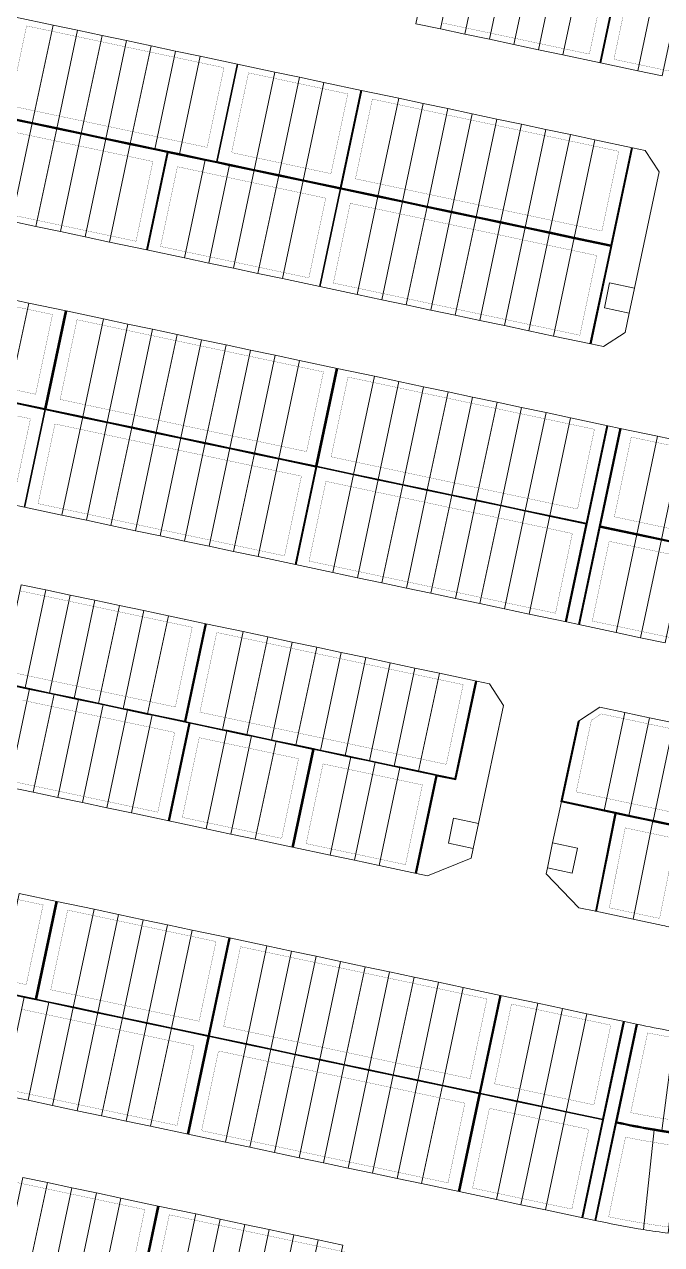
# Model space of a CAD drawing. Header units: centimetres. Extents: x -6122352 to 7132207, y -1694241 to 1947892.
# Drawn here: x 1697102 to 1849635, y -616863 to -324830 of the extents above; entities that cross this region are included whole.
import ezdxf

# ---------------------------------------------------------------- set-up
doc = ezdxf.new("R2010")
doc.units = ezdxf.units.CM
doc.header["$MEASUREMENT"] = 0
doc.linetypes.add('XR-AR-END-SETTING OUT PLAN$0$23261-XR-AR-SI-GF$0$HIDDEN', pattern=[0.375, 0.25, -0.125])
for name, color, linetype, lineweight, true_color in [('08-Compound Wall-2', 6, 'Continuous', 25, 0xff00ff), ('23585-XR-AR-DAMAC PLOT LIMITS$0$1-End units', 7, 'Continuous', 5, 0xf8991e), ('23585-XR-AR-DAMAC PLOT LIMITS$0$1-Open Space', 7, 'Continuous', 5, 0x90cf5a), ('23585-XR-AR-DAMAC PLOT LIMITS$0$1-Utility', 7, 'Continuous', 5, 0x8db1ff)]:
    doc.layers.add(name, color=color, linetype=linetype, lineweight=lineweight, true_color=true_color)
doc.layers.add('23585-XR-AR-BOUNDARY WALLS AND SETBACKS$0$setback', color=7, linetype='XR-AR-END-SETTING OUT PLAN$0$23261-XR-AR-SI-GF$0$HIDDEN')
doc.layers.add('@MI-REF LAYER', color=7, linetype='Continuous')
doc.layers.add('23585-XR-AR-DAMAC PLOT LIMITS$0$1-Mid units', color=41, linetype='Continuous', lineweight=5)
doc.layers.add('A-ANNO-TEXT', color=3, linetype='Continuous', lineweight=25)

# ---------------------------------------------------------------- blocks, each defined once
blk = doc.blocks.new('23585-XR-AR-BOUNDARY WALLS AND SETBACKS')
at = {"layer": '08-Compound Wall-2'}
for points in [[(497877.51, 2770024.43), (497863.61, 2770043.88)], [(497823.57, 2769985.88), (497809.67, 2770005.32), (497809.79, 2770005.4), (497814.67, 2770008.89), (497817.04, 2770010.58), (497821.92, 2770014.07), (497822.12, 2770014.22), (497826.8, 2770017.56), (497829.56, 2770019.54), (497831.68, 2770021.05), (497834.44, 2770023.03), (497836.56, 2770024.54), (497839.32, 2770026.52), (497841.44, 2770028.03), (497844.2, 2770030), (497846.32, 2770031.52), (497849.09, 2770033.49), (497851.2, 2770035.01), (497853.97, 2770036.98), (497856.08, 2770038.5), (497858.85, 2770040.47), (497863.45, 2770043.76), (497877.35, 2770024.32)], [(497897.42, 2770016.17), (497911.32, 2769996.73), (497904.04, 2769991.52), (497899.16, 2769988.04), (497894.28, 2769984.55), (497889.4, 2769981.06), (497884.51, 2769977.57), (497879.63, 2769974.08), (497874.75, 2769970.59), (497869.87, 2769967.1), (497864.99, 2769963.61), (497857.63, 2769958.35), (497843.73, 2769977.79)], [(497897.58, 2770016.29), (497911.54, 2769996.76)], [(497911.54, 2769996.76), (497925.5, 2769977.24)], [(497871.64, 2769938.74), (497857.74, 2769958.19), (497865.11, 2769963.45), (497869.99, 2769966.94), (497874.87, 2769970.43), (497879.75, 2769973.92), (497884.63, 2769977.41), (497889.51, 2769980.89), (497894.39, 2769984.38), (497899.27, 2769987.87), (497904.16, 2769991.36), (497911.44, 2769996.57), (497925.34, 2769977.12)], [(497969.3, 2769986.96), (497983.62, 2769966.92), (497976.26, 2769961.65), (497971.38, 2769958.16), (497966.5, 2769954.67), (497959.22, 2769949.47), (497945.32, 2769968.91)], [(497843.57, 2769977.68), (497857.46, 2769958.23), (497850.1, 2769952.97), (497845.22, 2769949.48), (497840.34, 2769945.99), (497835.46, 2769942.5), (497832.98, 2769940.73), (497819.08, 2769960.17)], [(497959.11, 2769949.27), (497945.15, 2769968.8)], [(497888.86, 2769928.56), (497902.76, 2769909.11), (497910.12, 2769914.37), (497915, 2769917.86), (497919.88, 2769921.35), (497924.76, 2769924.84), (497929.64, 2769928.33), (497934.52, 2769931.82), (497939.41, 2769935.31), (497944.29, 2769938.8), (497949.17, 2769942.29), (497956.45, 2769947.49), (497942.55, 2769966.94)], [(497970.63, 2769928), (497956.67, 2769947.53), (497942.71, 2769967.05)], [(497973.23, 2769929.86), (497959.33, 2769949.31), (497966.61, 2769954.51), (497971.5, 2769958), (497976.38, 2769961.49), (497983.74, 2769966.75), (497997.64, 2769947.31)], [(497818.92, 2769960.06), (497832.81, 2769940.61), (497830.58, 2769939.01), (497825.45, 2769935.35), (497823.13, 2769933.69), (497820.57, 2769931.86), (497815.69, 2769928.37), (497810.81, 2769924.88), (497805.93, 2769921.39), (497801.05, 2769917.9), (497796.17, 2769914.42), (497791.28, 2769910.93), (497788.88, 2769909.21), (497774.98, 2769928.65)], [(497837.23, 2769914.15), (497823.33, 2769933.59), (497825.57, 2769935.19), (497830.69, 2769938.85), (497833.01, 2769940.51), (497835.58, 2769942.34), (497840.46, 2769945.83), (497845.34, 2769949.32), (497850.22, 2769952.81), (497857.58, 2769958.07), (497871.48, 2769938.63)], [(497970.46, 2769927.89), (497956.57, 2769947.33), (497949.28, 2769942.12), (497944.4, 2769938.64), (497939.52, 2769935.15), (497934.64, 2769931.66), (497929.76, 2769928.17), (497924.88, 2769924.68), (497920, 2769921.19), (497915.12, 2769917.7), (497910.24, 2769914.21), (497902.87, 2769908.95), (497916.77, 2769889.5)], [(497973.07, 2769929.75), (497959.11, 2769949.27)], [(497793.14, 2769882.63), (497779.24, 2769902.07), (497786.52, 2769907.27), (497788.84, 2769908.93), (497791.4, 2769910.76), (497796.28, 2769914.25), (497801.16, 2769917.74), (497806.04, 2769921.23), (497810.93, 2769924.72), (497815.81, 2769928.21), (497820.69, 2769931.7), (497823.17, 2769933.47), (497837.07, 2769914.03)], [(497834.92, 2769890), (497848.82, 2769870.56), (497856.18, 2769875.82), (497861.06, 2769879.31), (497865.94, 2769882.8), (497870.83, 2769886.29), (497875.71, 2769889.78), (497880.59, 2769893.26), (497885.47, 2769896.75), (497890.35, 2769900.24), (497895.23, 2769903.73), (497902.59, 2769908.99), (497888.7, 2769928.44)], [(498026.45, 2769886.41), (498012.31, 2769905.68), (498010.08, 2769904.09), (498001.56, 2769897.99), (497990.07, 2769914.06)], [(497862.83, 2769850.95), (497848.94, 2769870.39), (497856.3, 2769875.66), (497861.18, 2769879.15), (497866.06, 2769882.63), (497870.94, 2769886.12), (497875.82, 2769889.61), (497880.7, 2769893.1), (497885.59, 2769896.59), (497890.47, 2769900.08), (497895.35, 2769903.57), (497902.71, 2769908.83), (497916.61, 2769889.39)], [(497912.71, 2769864.11), (497926.61, 2769844.66), (497927.43, 2769845.25), (497933.97, 2769849.93), (497934.87, 2769850.57), (497938.85, 2769853.41), (497939.75, 2769854.06), (497943.73, 2769856.9), (497944.64, 2769857.55), (497948.61, 2769860.39), (497952.08, 2769862.87), (497953.49, 2769863.88), (497958.37, 2769867.37), (497959.52, 2769868.19), (497963.26, 2769870.86), (497964.4, 2769871.68), (497968.14, 2769874.35), (497969.29, 2769875.17), (497973.02, 2769877.84), (497976.73, 2769880.49), (497980.3, 2769883.04), (497966.4, 2769902.49)], [(497990.75, 2769860.89), (497976.85, 2769880.33), (497980.58, 2769883), (497966.56, 2769902.6)], [(497800.59, 2769865.46), (497814.49, 2769846.02), (497816.89, 2769847.73), (497821.77, 2769851.22), (497826.65, 2769854.71), (497831.53, 2769858.2), (497836.41, 2769861.69), (497841.29, 2769865.18), (497848.66, 2769870.44), (497834.76, 2769889.88)], [(497990.58, 2769860.77), (497976.68, 2769880.21), (497973.13, 2769877.68), (497969.4, 2769875.01), (497968.25, 2769874.19), (497964.52, 2769871.52), (497963.37, 2769870.7), (497959.64, 2769868.03), (497958.49, 2769867.21), (497953.61, 2769863.72), (497952.28, 2769862.77), (497966.18, 2769843.32)], [(498066.92, 2769855.84), (498052.96, 2769875.37)], [(498025.95, 2769856.06), (498039.85, 2769836.62), (498047.21, 2769841.88), (498052.09, 2769845.37), (498056.97, 2769848.86), (498064.26, 2769854.06), (498050.36, 2769873.51)], [(498064.48, 2769854.1), (498050.52, 2769873.62)], [(497808.97, 2769812.45), (497795.07, 2769831.89), (497802.36, 2769837.1), (497807.24, 2769840.59), (497812.12, 2769844.08), (497814.44, 2769845.74), (497817, 2769847.57), (497821.89, 2769851.06), (497826.77, 2769854.55), (497831.65, 2769858.04), (497836.53, 2769861.53), (497841.41, 2769865.01), (497848.77, 2769870.28), (497862.67, 2769850.83)], [(497858.77, 2769825.55), (497872.67, 2769806.11), (497873.49, 2769806.7), (497880.03, 2769811.37), (497880.94, 2769812.02), (497884.91, 2769814.86), (497885.82, 2769815.51), (497889.79, 2769818.35), (497890.7, 2769819), (497894.67, 2769821.84), (497895.58, 2769822.49), (497899.56, 2769825.33), (497900.46, 2769825.97), (497904.44, 2769828.82), (497905.34, 2769829.46), (497909.32, 2769832.31), (497910.22, 2769832.95), (497914.2, 2769835.79), (497915.1, 2769836.44), (497919.08, 2769839.28), (497919.99, 2769839.93), (497926.44, 2769844.55), (497912.54, 2769863.99)], [(497966.01, 2769843.21), (497952.11, 2769862.65), (497948.73, 2769860.23), (497944.75, 2769857.39), (497943.85, 2769856.74), (497939.87, 2769853.9), (497938.97, 2769853.25), (497934.99, 2769850.41), (497934.08, 2769849.76), (497927.63, 2769845.15), (497941.53, 2769825.7)], [(497972.01, 2769817.51), (497985.91, 2769798.06), (497993.28, 2769803.32), (497998.16, 2769806.81), (498003.04, 2769810.3), (498007.92, 2769813.79), (498012.8, 2769817.28), (498017.68, 2769820.77), (498022.56, 2769824.26), (498027.44, 2769827.75), (498032.32, 2769831.24), (498039.69, 2769836.5), (498025.79, 2769855.94)], [(498078.27, 2769834.46), (498064.37, 2769853.9), (498057.09, 2769848.69), (498052.21, 2769845.21), (498047.33, 2769841.72), (498039.97, 2769836.45), (498053.86, 2769817.01)], [(498078.43, 2769834.57), (498064.48, 2769854.1)], [(498080.87, 2769836.32), (498066.92, 2769855.84)], [(497941.36, 2769825.59), (497927.46, 2769845.03), (497926.64, 2769844.44), (497920.1, 2769839.77), (497919.2, 2769839.12), (497915.22, 2769836.28), (497914.32, 2769835.63), (497910.34, 2769832.79), (497909.43, 2769832.14), (497905.46, 2769829.3), (497904.55, 2769828.65), (497900.58, 2769825.81), (497899.67, 2769825.16), (497895.7, 2769822.32), (497894.79, 2769821.68), (497890.82, 2769818.83), (497889.91, 2769818.19), (497885.93, 2769815.34), (497885.03, 2769814.7), (497881.05, 2769811.85), (497880.15, 2769811.21), (497873.69, 2769806.59), (497887.59, 2769787.15)], [(498053.7, 2769816.89), (498039.8, 2769836.34), (498032.44, 2769831.07), (498027.56, 2769827.59), (498022.68, 2769824.1), (498017.8, 2769820.61), (498012.92, 2769817.12), (498008.04, 2769813.63), (498003.15, 2769810.14), (497998.27, 2769806.65), (497993.39, 2769803.16), (497986.03, 2769797.9), (497999.93, 2769778.46)], [(497937.6, 2769792.91), (497951.5, 2769773.46), (497953.98, 2769775.24), (497958.86, 2769778.73), (497963.74, 2769782.22), (497968.63, 2769785.7), (497973.51, 2769789.19), (497978.39, 2769792.68), (497985.75, 2769797.95), (497971.85, 2769817.39)], [(497999.76, 2769778.34), (497985.87, 2769797.78), (497978.5, 2769792.52), (497973.62, 2769789.03), (497968.74, 2769785.54), (497963.86, 2769782.05), (497958.98, 2769778.56), (497954.1, 2769775.07), (497951.54, 2769773.24), (497949.22, 2769771.59), (497944.34, 2769768.1), (497944.09, 2769767.92), (497939.45, 2769764.61), (497936.65, 2769762.6), (497932.17, 2769759.4), (497946.07, 2769739.96)], [(497922.8, 2769782.32), (497936.69, 2769762.88), (497939.34, 2769764.77), (497943.98, 2769768.08), (497944.22, 2769768.26), (497949.1, 2769771.75), (497951.34, 2769773.35), (497937.44, 2769792.79)], [(498007.81, 2769761.59), (498021.66, 2769742.24), (498029, 2769747.49), (498033.88, 2769750.98), (498038.76, 2769754.47), (498043.64, 2769757.95), (498048.52, 2769761.44), (498053.4, 2769764.93), (498058.29, 2769768.42), (498058.3, 2769768.43), (498065.67, 2769773.7), (498051.82, 2769793.05)], [(497963.63, 2769730.02), (497977.48, 2769710.66), (497984.82, 2769715.91), (497989.71, 2769719.4), (497989.72, 2769719.41), (497994.59, 2769722.89), (497994.61, 2769722.9), (497999.47, 2769726.38), (498004.35, 2769729.87), (498004.37, 2769729.88), (498009.23, 2769733.36), (498009.25, 2769733.37), (498014.11, 2769736.84), (498021.49, 2769742.12), (498007.64, 2769761.48)]]:
    blk.add_lwpolyline(points, dxfattribs=at)
for points in [[(498022.68, 2769943.88), (498039.1, 2769926.51), (498038.92, 2769926.35, -0.01182), (498034.46, 2769922.34, -0.012747), (498029.44, 2769918.27, -0.005821), (498027.08, 2769916.49, -0.003128), (498025.79, 2769915.56), (498024.61, 2769914.72), (498019.73, 2769911.23), (498019.64, 2769911.16), (498014.84, 2769907.74), (498012.19, 2769905.84), (498009.96, 2769904.25), (498001.6, 2769898.27), (497990.12, 2769914.34)], [(498026.61, 2769886.53), (498012.47, 2769905.8), (498014.96, 2769907.57), (498019.76, 2769911), (498019.84, 2769911.06), (498024.72, 2769914.55), (498025.91, 2769915.4, 0.002931), (498027.12, 2769916.27), (498041.25, 2769897)], [(498076.27, 2769895.02), (498093.21, 2769878.16, -0.001441), (498092.4, 2769877.35, -0.007533), (498088.08, 2769873.19, -0.005252), (498084.99, 2769870.36, -0.002273), (498083.63, 2769869.16, -0.005253), (498080.46, 2769866.43, -0.002273), (498079.07, 2769865.26, -0.005253), (498075.82, 2769862.63, -0.00228), (498074.39, 2769861.51, -0.010166), (498067.89, 2769856.66), (498067.02, 2769856.04), (498053.12, 2769875.48)], [(498081.03, 2769836.43), (498067.14, 2769855.88), (498068.01, 2769856.5, 0.010166), (498074.51, 2769861.35, 0.00228), (498075.94, 2769862.47, 0.005252), (498079.2, 2769865.11, 0.002273), (498080.59, 2769866.27, 0.005253), (498083.76, 2769869.01, 0.002273), (498085.12, 2769870.21, 0.005252), (498088.21, 2769873.04, 0.007533), (498092.54, 2769877.21, 0.001566), (498093.42, 2769878.09, 0.010095), (498098.99, 2769883.92), (498116.6, 2769867.76)]]:
    blk.add_lwpolyline(points, format="xyb", dxfattribs=at)
at = {"layer": '23585-XR-AR-BOUNDARY WALLS AND SETBACKS$0$setback', "ltscale": 40, "const_width": 0.05}
for points in [[(497914.31, 2770078.51, 0.001937), (497915.66, 2770079.74), (497928.05, 2770062.41), (497923.05, 2770058.83), (497918.17, 2770055.34), (497913.29, 2770051.85), (497908.4, 2770048.36), (497903.52, 2770044.87), (497898.64, 2770041.38), (497893.76, 2770037.89), (497888.88, 2770034.4), (497884, 2770030.92), (497879, 2770027.34), (497867.66, 2770043.2)], [(497889.01, 2769821.36), (497892.99, 2769824.2), (497893.89, 2769824.84), (497897.87, 2769827.69, -0.000006), (497897.87, 2769827.69), (497898.77, 2769828.33), (497902.75, 2769831.18), (497903.66, 2769831.82), (497907.63, 2769834.66), (497908.54, 2769835.31), (497912.51, 2769838.15), (497913.42, 2769838.8), (497917.39, 2769841.64), (497918.3, 2769842.29), (497922.4, 2769845.22), (497911.06, 2769861.08), (497906.05, 2769857.51), (497901.17, 2769854.02), (497896.29, 2769850.53), (497891.41, 2769847.04), (497886.53, 2769843.55), (497881.65, 2769840.06), (497876.77, 2769836.57)], [(497962.24, 2769753.36), (497967.12, 2769756.85), (497972.01, 2769760.34), (497976.89, 2769763.83, -0.000007), (497976.89, 2769763.83), (497981.77, 2769767.32), (497986.65, 2769770.81), (497991.53, 2769774.3), (497996.53, 2769777.87), (497985.19, 2769793.74), (497980.19, 2769790.16), (497975.31, 2769786.67), (497970.43, 2769783.18), (497965.55, 2769779.69), (497960.67, 2769776.2), (497955.78, 2769772.71), (497953.22, 2769770.88), (497950.9, 2769769.23)]]:
    blk.add_lwpolyline(points, format="xyb", dxfattribs=at)
for points in [[(497862.77, 2770039.71), (497874.11, 2770023.85), (497869.11, 2770020.27), (497864.23, 2770016.78), (497859.35, 2770013.3), (497854.47, 2770009.81), (497849.59, 2770006.32), (497844.7, 2770002.83)], [(497908.72, 2769804.1), (497913.61, 2769807.59), (497918.49, 2769811.08), (497923.37, 2769814.57), (497928.25, 2769818.06), (497933.13, 2769821.55), (497938.13, 2769825.12), (497926.79, 2769840.99), (497921.79, 2769837.41), (497920.88, 2769836.76), (497916.91, 2769833.92), (497916, 2769833.27), (497912.03, 2769830.43), (497911.12, 2769829.78), (497907.15, 2769826.94), (497906.24, 2769826.29), (497902.26, 2769823.45), (497901.36, 2769822.81), (497897.38, 2769819.96), (497896.48, 2769819.32)]]:
    blk.add_lwpolyline(points, dxfattribs=at)
for points in [[(497846.96, 2769978.26), (497851.96, 2769981.83), (497856.84, 2769985.32), (497861.73, 2769988.81), (497866.61, 2769992.3), (497871.49, 2769995.79), (497876.37, 2769999.28), (497881.25, 2770002.77), (497886.13, 2770006.26), (497891.01, 2770009.75), (497896.02, 2770013.32), (497907.36, 2769997.46), (497902.35, 2769993.88), (497897.47, 2769990.4), (497892.59, 2769986.91), (497887.71, 2769983.42), (497882.83, 2769979.93), (497877.95, 2769976.44), (497873.07, 2769972.95), (497868.18, 2769969.46), (497863.3, 2769965.97), (497858.3, 2769962.39)], [(497922.19, 2769976.72), (497917.18, 2769973.14), (497912.3, 2769969.65), (497907.42, 2769966.16), (497902.54, 2769962.67), (497897.66, 2769959.18), (497892.78, 2769955.69), (497887.9, 2769952.21), (497883.01, 2769948.72), (497878.13, 2769945.23), (497873.13, 2769941.65), (497861.79, 2769957.51), (497866.79, 2769961.09), (497871.67, 2769964.58), (497876.55, 2769968.07), (497881.44, 2769971.56), (497886.32, 2769975.05), (497891.2, 2769978.54), (497896.08, 2769982.02), (497900.96, 2769985.51), (497905.84, 2769989), (497910.85, 2769992.58)], [(497822.31, 2769960.64), (497827.31, 2769964.21), (497832.19, 2769967.7), (497837.08, 2769971.19), (497842.08, 2769974.77), (497853.42, 2769958.91), (497848.42, 2769955.33), (497843.53, 2769951.84), (497838.65, 2769948.35), (497833.77, 2769944.86), (497833.65, 2769944.77)], [(497974.64, 2769932.71), (497963.3, 2769948.58), (497968.3, 2769952.15), (497973.18, 2769955.64), (497978.06, 2769959.13), (497983.07, 2769962.71), (497994.41, 2769946.84), (497989.4, 2769943.27), (497984.52, 2769939.78), (497979.64, 2769936.29)], [(497838.72, 2769917.05), (497827.38, 2769932.92), (497832.38, 2769936.49), (497834.7, 2769938.15), (497837.26, 2769939.98), (497842.14, 2769943.47), (497847.02, 2769946.96), (497851.9, 2769950.45), (497856.91, 2769954.02), (497868.25, 2769938.16), (497863.25, 2769934.58), (497858.36, 2769931.1), (497853.48, 2769927.61), (497848.6, 2769924.12), (497843.72, 2769920.63)], [(497967.31, 2769927.48), (497955.97, 2769943.34), (497950.97, 2769939.77), (497946.09, 2769936.28), (497941.21, 2769932.79), (497936.33, 2769929.3), (497931.45, 2769925.81), (497926.56, 2769922.32), (497921.68, 2769918.83), (497916.8, 2769915.34), (497911.92, 2769911.85), (497906.92, 2769908.28), (497918.26, 2769892.41), (497923.26, 2769895.99), (497928.14, 2769899.48), (497933.02, 2769902.97), (497937.9, 2769906.46), (497942.79, 2769909.94), (497947.67, 2769913.43), (497952.55, 2769916.92), (497957.43, 2769920.41), (497962.31, 2769923.9)], [(497794.54, 2769885.48), (497783.2, 2769901.34), (497788.21, 2769904.91), (497790.52, 2769906.57), (497793.09, 2769908.4), (497797.97, 2769911.89), (497802.85, 2769915.38), (497807.73, 2769918.87), (497812.61, 2769922.36), (497817.49, 2769925.85), (497822.37, 2769929.34), (497822.5, 2769929.43), (497833.84, 2769913.56), (497828.83, 2769909.99), (497823.95, 2769906.5), (497819.07, 2769903.01), (497814.19, 2769899.52), (497809.31, 2769896.03), (497804.43, 2769892.54), (497799.55, 2769889.05)], [(498028, 2769889.36), (498016.47, 2769905.09), (498016.65, 2769905.22), (498021.44, 2769908.64), (498021.53, 2769908.71), (498026.41, 2769912.19), (498026.48, 2769912.24), (498038.01, 2769896.52), (498033.03, 2769892.95)], [(497913.38, 2769888.92), (497908.37, 2769885.35), (497903.49, 2769881.86), (497898.61, 2769878.37), (497893.73, 2769874.88), (497888.85, 2769871.39), (497883.97, 2769867.9), (497879.09, 2769864.41), (497874.2, 2769860.92), (497869.32, 2769857.43), (497864.32, 2769853.86), (497852.98, 2769869.72), (497857.98, 2769873.3), (497862.87, 2769876.79), (497867.75, 2769880.28), (497872.63, 2769883.76), (497877.51, 2769887.25), (497882.39, 2769890.74), (497887.27, 2769894.23), (497892.15, 2769897.72), (497897.03, 2769901.21), (497902.04, 2769904.79)], [(497803.74, 2769865.87), (497815.08, 2769850), (497815.2, 2769850.09), (497820.08, 2769853.58), (497824.96, 2769857.07), (497829.85, 2769860.56), (497834.73, 2769864.05), (497839.61, 2769867.54), (497844.61, 2769871.11), (497833.27, 2769886.98), (497828.27, 2769883.4), (497823.39, 2769879.91), (497818.51, 2769876.42), (497813.63, 2769872.93), (497808.74, 2769869.44)], [(497987.43, 2769860.36), (497976.09, 2769876.23), (497974.82, 2769875.32), (497971.09, 2769872.65), (497969.94, 2769871.83), (497966.21, 2769869.16), (497965.06, 2769868.34), (497961.33, 2769865.67), (497960.18, 2769864.85), (497956.32, 2769862.09), (497967.66, 2769846.23), (497972.67, 2769849.81), (497977.55, 2769853.3), (497982.43, 2769856.79)], [(498048.95, 2769870.66), (498043.95, 2769867.08), (498039.07, 2769863.59), (498034.19, 2769860.1), (498029.18, 2769856.53), (498040.52, 2769840.66), (498045.53, 2769844.24), (498050.41, 2769847.73), (498055.29, 2769851.22), (498060.29, 2769854.79)], [(497810.38, 2769815.3), (497799.04, 2769831.16), (497804.05, 2769834.74), (497808.93, 2769838.23), (497813.81, 2769841.72), (497816.13, 2769843.38), (497818.69, 2769845.21), (497823.57, 2769848.7), (497828.45, 2769852.19), (497833.33, 2769855.68), (497838.22, 2769859.17), (497843.1, 2769862.66), (497848.1, 2769866.23), (497859.44, 2769850.37), (497854.44, 2769846.79), (497849.55, 2769843.3), (497844.67, 2769839.81), (497839.79, 2769836.32), (497834.91, 2769832.83), (497830.03, 2769829.35), (497825.15, 2769825.86), (497820.27, 2769822.37), (497815.39, 2769818.88)], [(497943.01, 2769828.61), (497948.02, 2769832.19), (497952.9, 2769835.68), (497957.78, 2769839.17), (497962.78, 2769842.74), (497951.44, 2769858.61), (497950.41, 2769857.87), (497946.44, 2769855.03), (497945.53, 2769854.38), (497941.56, 2769851.54), (497940.65, 2769850.89), (497936.68, 2769848.05), (497935.77, 2769847.4), (497931.67, 2769844.47)], [(497975.25, 2769817.97), (497986.59, 2769802.11), (497991.59, 2769805.68), (497996.47, 2769809.17), (498001.35, 2769812.66), (498006.23, 2769816.15), (498011.11, 2769819.64), (498015.99, 2769823.13), (498020.88, 2769826.62), (498025.76, 2769830.11), (498030.64, 2769833.6), (498035.64, 2769837.17), (498024.3, 2769853.04), (498019.3, 2769849.46), (498014.42, 2769845.97), (498009.54, 2769842.48), (498004.66, 2769838.99), (497999.77, 2769835.5), (497994.89, 2769832.01), (497990.01, 2769828.53), (497985.13, 2769825.04), (497980.25, 2769821.55)], [(498075.12, 2769834.05), (498063.78, 2769849.91), (498058.78, 2769846.34), (498053.9, 2769842.85), (498049.02, 2769839.36), (498044.01, 2769835.78), (498055.35, 2769819.92), (498060.35, 2769823.49), (498065.24, 2769826.98), (498070.12, 2769830.47)], [(498050.47, 2769816.43), (498039.13, 2769832.29), (498034.13, 2769828.72), (498029.25, 2769825.23), (498024.37, 2769821.74), (498019.48, 2769818.25), (498014.6, 2769814.76), (498009.72, 2769811.27), (498004.84, 2769807.78), (497999.96, 2769804.29), (497995.08, 2769800.8), (497990.08, 2769797.23), (498001.41, 2769781.36), (498006.42, 2769784.94), (498011.3, 2769788.43), (498016.18, 2769791.92), (498021.06, 2769795.41), (498025.94, 2769798.9), (498030.82, 2769802.38), (498035.7, 2769805.87), (498040.59, 2769809.36), (498045.47, 2769812.85)], [(497940.83, 2769793.37), (497952.17, 2769777.51), (497952.3, 2769777.6), (497957.18, 2769781.09), (497962.06, 2769784.57), (497966.94, 2769788.06), (497971.82, 2769791.55), (497976.7, 2769795.04), (497981.7, 2769798.62), (497970.37, 2769814.48), (497965.36, 2769810.91), (497960.48, 2769807.42), (497955.6, 2769803.93), (497950.72, 2769800.44), (497945.84, 2769796.95)], [(497925.95, 2769782.73), (497937.29, 2769766.87), (497937.65, 2769767.13), (497942.29, 2769770.44), (497942.53, 2769770.62), (497947.29, 2769774.02), (497935.95, 2769789.88), (497930.95, 2769786.31)], [(498011.04, 2769762.06), (498022.38, 2769746.2), (498027.37, 2769749.76), (498032.25, 2769753.25), (498037.13, 2769756.74), (498042.01, 2769760.23), (498046.9, 2769763.72), (498051.78, 2769767.21), (498056.66, 2769770.7), (498056.68, 2769770.71), (498061.68, 2769774.29), (498050.33, 2769790.15), (498045.33, 2769786.57), (498040.45, 2769783.08), (498035.57, 2769779.59), (498030.68, 2769776.1), (498025.8, 2769772.61), (498020.92, 2769769.12), (498016.04, 2769765.64)], [(497966.86, 2769730.48), (497978.21, 2769714.62), (497983.2, 2769718.19), (497988.08, 2769721.68), (497988.1, 2769721.69), (497992.96, 2769725.17), (497992.98, 2769725.18), (497997.84, 2769728.66), (498002.72, 2769732.14), (498002.74, 2769732.16), (498007.6, 2769735.63), (498007.62, 2769735.65), (498012.48, 2769739.12), (498017.5, 2769742.71), (498006.16, 2769758.57), (498001.15, 2769754.99), (497996.27, 2769751.5), (497991.39, 2769748.02), (497986.51, 2769744.53), (497981.63, 2769741.04), (497976.75, 2769737.55), (497971.87, 2769734.06)]]:
    blk.add_lwpolyline(points, close=True, dxfattribs=at)
for points in [[(497968.02, 2769983.75), (497979.58, 2769967.59), (497974.57, 2769964.01), (497969.69, 2769960.52), (497964.81, 2769957.03), (497959.81, 2769953.46), (497948.47, 2769969.32), (497953.47, 2769972.9), (497958.35, 2769976.39), (497962.16, 2769979.11, 0.004435), (497963.25, 2769979.9, 0.020279)], [(497892.09, 2769929.02), (497903.43, 2769913.16), (497908.43, 2769916.73), (497913.31, 2769920.22), (497918.19, 2769923.71), (497923.08, 2769927.2, -0.000007), (497923.08, 2769927.2), (497927.96, 2769930.69), (497932.84, 2769934.18), (497937.72, 2769937.67), (497942.6, 2769941.16), (497947.48, 2769944.65), (497952.48, 2769948.22), (497941.15, 2769964.09), (497936.14, 2769960.51), (497931.26, 2769957.02), (497926.38, 2769953.53), (497921.5, 2769950.04), (497916.62, 2769946.55), (497911.74, 2769943.07), (497906.86, 2769939.58), (497901.97, 2769936.09), (497897.09, 2769932.6)], [(497778.14, 2769929.06), (497783.14, 2769932.64), (497788.02, 2769936.13), (497792.9, 2769939.62), (497797.78, 2769943.1), (497802.66, 2769946.59), (497807.54, 2769950.08), (497812.43, 2769953.57, 0.000007), (497812.43, 2769953.57), (497817.43, 2769957.15), (497828.77, 2769941.29), (497823.77, 2769937.71), (497821.45, 2769936.05), (497818.88, 2769934.22), (497814, 2769930.73), (497809.12, 2769927.24), (497804.24, 2769923.75), (497799.36, 2769920.26), (497794.48, 2769916.77), (497789.6, 2769913.29), (497789.48, 2769913.2)], [(498021.57, 2769940.83), (498034.98, 2769926.66, -0.006443), (498032.57, 2769924.55, -0.012747), (498027.67, 2769920.57, -0.005821), (498025.36, 2769918.83, -0.003128), (498024.11, 2769917.92), (498022.92, 2769917.07), (498018.04, 2769913.59), (498017.95, 2769913.52), (498013.16, 2769910.1), (498010.51, 2769908.2), (498008.28, 2769906.61), (498002.19, 2769902.26), (497992, 2769916.52), (497992.46, 2769919.27), (497996.94, 2769922.47), (498001.82, 2769925.96), (498006.7, 2769929.45), (498011.58, 2769932.94), (498012.77, 2769933.79, 0.011043), (498016.46, 2769936.55, 0.015969)], [(497838.15, 2769890.47), (497849.49, 2769874.6), (497854.5, 2769878.18), (497859.38, 2769881.67), (497864.26, 2769885.16), (497869.14, 2769888.65), (497874.02, 2769892.13), (497878.9, 2769895.62, -0.000005), (497878.9, 2769895.62), (497883.78, 2769899.11), (497888.66, 2769902.6), (497893.54, 2769906.09), (497898.55, 2769909.67), (497887.21, 2769925.53), (497882.21, 2769921.96), (497877.32, 2769918.47), (497872.44, 2769914.98), (497867.56, 2769911.49), (497862.68, 2769908), (497857.8, 2769904.51), (497852.92, 2769901.02), (497848.04, 2769897.53), (497843.16, 2769894.04)], [(497915.94, 2769864.57), (497927.28, 2769848.71), (497932.28, 2769852.28), (497933.19, 2769852.93), (497937.16, 2769855.77), (497938.07, 2769856.42), (497942.04, 2769859.26), (497942.95, 2769859.91), (497946.93, 2769862.75, -0.000006), (497946.93, 2769862.75), (497950.39, 2769865.23), (497951.81, 2769866.24), (497956.69, 2769869.73), (497957.84, 2769870.55), (497961.57, 2769873.22), (497962.72, 2769874.04), (497966.45, 2769876.71), (497967.6, 2769877.53), (497971.33, 2769880.2), (497975.04, 2769882.85), (497976.33, 2769883.77), (497964.99, 2769899.64), (497959.99, 2769896.06), (497955.11, 2769892.57), (497950.23, 2769889.08), (497945.35, 2769885.59), (497940.47, 2769882.11), (497935.59, 2769878.62), (497930.7, 2769875.13), (497925.82, 2769871.64), (497920.94, 2769868.15)], [(498075.27, 2769891.92), (498089.09, 2769878.17, -0.005279), (498086.09, 2769875.31, -0.005252), (498083.05, 2769872.52, -0.002273), (498081.72, 2769871.34, -0.005253), (498078.59, 2769868.64, -0.002273), (498077.22, 2769867.5, -0.005253), (498074.02, 2769864.9, -0.00228), (498072.61, 2769863.8, -0.007969), (498067.61, 2769860.03), (498056.27, 2769875.9, 0.008977), (498061.33, 2769879.73, 0.008556), (498066.02, 2769883.55, 0.008556), (498070.58, 2769887.53, 0.00908)], [(498082.44, 2769839.29), (498071.1, 2769855.15, 0.008034), (498076.29, 2769859.06, 0.00228), (498077.74, 2769860.2, 0.005252), (498081.05, 2769862.88, 0.002273), (498082.46, 2769864.06, 0.005253), (498085.68, 2769866.83, 0.002273), (498087.06, 2769868.05, 0.005252), (498090.19, 2769870.92, 0.007533), (498094.58, 2769875.15, 0.001566), (498095.48, 2769876.05, 0.006514), (498099.15, 2769879.83), (498113.52, 2769866.65, -0.010025), (498107.3, 2769860.3, -0.006722), (498102.98, 2769856.19, -0.006717), (498098.56, 2769852.19, -0.006717), (498094.03, 2769848.31, -0.006722), (498089.4, 2769844.56, -0.009841)]]:
    blk.add_lwpolyline(points, format="xyb", close=True, dxfattribs=at)
blk = doc.blocks.new('A$C9d9485f6')
at = {"layer": 'A-ANNO-TEXT', "rotation": 312.4881850805905}
blk.add_blockref('23585-XR-AR-BOUNDARY WALLS AND SETBACKS', (-2377088.53, -1504219.25), dxfattribs=at)
blk = doc.blocks.new('23585-XR-AR-DAMAC PLOT LIMITS')
at = {"layer": '23585-XR-AR-DAMAC PLOT LIMITS$0$1-End units', "color": 251, "true_color": 0x636466}
for points in [[(497884.87, 2770029.7), (497877.43, 2770024.37), (497863.47, 2770043.9), (497863.67, 2770044.04), (497868.55, 2770047.53), (497870.92, 2770049.22)], [(497877.43, 2770024.37), (497869.98, 2770019.05), (497856.03, 2770038.58), (497858.79, 2770040.55), (497863.47, 2770043.9)], [(497897.59, 2770016.29), (497911.54, 2769996.76), (497904.1, 2769991.44), (497890.14, 2770010.97)], [(497911.54, 2769996.76), (497925.5, 2769977.24), (497918.06, 2769971.92), (497904.1, 2769991.44)], [(497851.09, 2769983.05), (497865.05, 2769963.53), (497857.61, 2769958.21), (497843.65, 2769977.73)], [(497843.65, 2769977.73), (497857.61, 2769958.21), (497850.16, 2769952.89), (497836.2, 2769972.41)], [(497952.6, 2769974.12), (497966.56, 2769954.59), (497959.11, 2769949.27), (497945.16, 2769968.8)], [(497840.4, 2769945.91), (497835.52, 2769942.42), (497832.96, 2769940.59), (497819, 2769960.11), (497826.44, 2769965.43)], [(497942.72, 2769967.05), (497956.67, 2769947.53), (497949.23, 2769942.21), (497935.27, 2769961.73)], [(497865.05, 2769963.53), (497879.01, 2769944.01), (497871.56, 2769938.69), (497857.61, 2769958.21)], [(497832.96, 2769940.59), (497830.64, 2769938.93), (497825.51, 2769935.27), (497811.55, 2769954.79), (497819, 2769960.11)], [(497857.61, 2769958.21), (497871.56, 2769938.69), (497864.12, 2769933.36), (497850.16, 2769952.89)], [(497966.56, 2769954.59), (497980.51, 2769935.07), (497973.07, 2769929.75), (497959.11, 2769949.27)], [(497956.67, 2769947.53), (497970.63, 2769928), (497963.18, 2769922.68), (497949.23, 2769942.21)], [(497844.59, 2769919.41), (497837.15, 2769914.09), (497823.19, 2769933.61), (497825.51, 2769935.27), (497830.64, 2769938.93)], [(497796.22, 2769914.33), (497791.34, 2769910.84), (497788.78, 2769909.01), (497774.82, 2769928.54), (497782.27, 2769933.86)], [(497837.15, 2769914.09), (497829.71, 2769908.77), (497815.75, 2769928.29), (497820.63, 2769931.78), (497823.19, 2769933.61)], [(497896.22, 2769933.82), (497910.18, 2769914.29), (497902.73, 2769908.97), (497888.78, 2769928.5)], [(497888.78, 2769928.5), (497902.73, 2769908.97), (497895.29, 2769903.65), (497881.34, 2769923.18)], [(498010.02, 2769904.17), (498001.5, 2769898.07), (497990.07, 2769914.06), (497991.08, 2769920.13), (497996.07, 2769923.69)], [(497910.18, 2769914.29), (497924.13, 2769894.77), (497916.69, 2769889.45), (497902.73, 2769908.97)], [(498033.9, 2769891.73), (498026.45, 2769886.41), (498012.25, 2769905.76), (498014.9, 2769907.66), (498019.7, 2769911.08)], [(497902.73, 2769908.97), (497916.69, 2769889.45), (497909.25, 2769884.13), (497895.29, 2769903.65)], [(497976.79, 2769880.41), (497973.08, 2769877.76), (497959.12, 2769897.28), (497966.56, 2769902.6), (497980.52, 2769883.08)], [(497842.29, 2769895.26), (497856.24, 2769875.74), (497848.8, 2769870.42), (497834.84, 2769889.94)], [(497834.84, 2769889.94), (497848.8, 2769870.42), (497841.35, 2769865.1), (497827.4, 2769884.62)], [(497990.75, 2769860.89), (497983.3, 2769855.57), (497969.35, 2769875.09), (497973.08, 2769877.76), (497976.79, 2769880.41)], [(497856.24, 2769875.74), (497870.2, 2769856.21), (497862.75, 2769850.89), (497848.8, 2769870.42)], [(498050.52, 2769873.62), (498064.48, 2769854.1), (498057.03, 2769848.78), (498043.08, 2769868.3)], [(497848.8, 2769870.42), (497862.75, 2769850.89), (497855.31, 2769845.57), (497841.35, 2769865.1)], [(497934.03, 2769849.84), (497927.49, 2769845.17), (497926.58, 2769844.52), (497912.63, 2769864.05), (497920.07, 2769869.37)], [(497973.54, 2769848.59), (497966.1, 2769843.27), (497952.14, 2769862.79), (497953.55, 2769863.8), (497958.43, 2769867.29), (497959.58, 2769868.11)], [(497926.58, 2769844.52), (497920.05, 2769839.85), (497919.14, 2769839.2), (497905.18, 2769858.73), (497912.63, 2769864.05)], [(497952.14, 2769862.79), (497966.1, 2769843.27), (497958.65, 2769837.95), (497944.7, 2769857.47), (497948.67, 2769860.31)], [(498033.32, 2769861.32), (498047.27, 2769841.8), (498039.83, 2769836.48), (498025.87, 2769856)], [(498025.87, 2769856), (498039.83, 2769836.48), (498032.38, 2769831.16), (498018.43, 2769850.68)], [(498064.48, 2769854.1), (498078.44, 2769834.57), (498070.99, 2769829.25), (498057.03, 2769848.78)], [(497948.89, 2769830.97), (497941.45, 2769825.65), (497927.49, 2769845.17), (497934.03, 2769849.84), (497934.93, 2769850.49)], [(497941.45, 2769825.65), (497934, 2769820.33), (497920.05, 2769839.85), (497926.58, 2769844.52), (497927.49, 2769845.17)], [(498047.27, 2769841.8), (498061.23, 2769822.27), (498053.79, 2769816.95), (498039.83, 2769836.48)], [(498039.83, 2769836.48), (498053.79, 2769816.95), (498046.34, 2769811.63), (498032.38, 2769831.16)], [(497979.38, 2769822.77), (497993.34, 2769803.24), (497985.89, 2769797.92), (497971.94, 2769817.45)], [(497971.94, 2769817.45), (497985.89, 2769797.92), (497978.45, 2769792.6), (497964.49, 2769812.13)], [(497993.34, 2769803.24), (498007.29, 2769783.72), (497999.85, 2769778.4), (497985.89, 2769797.92)], [(497958.92, 2769778.64), (497954.04, 2769775.16), (497951.48, 2769773.32), (497937.52, 2769792.85), (497944.97, 2769798.17)], [(497985.89, 2769797.92), (497999.85, 2769778.4), (497992.4, 2769773.08), (497978.45, 2769792.6)], [(497951.48, 2769773.32), (497949.16, 2769771.67), (497944.28, 2769768.18), (497944.04, 2769768), (497930.08, 2769787.53), (497937.52, 2769792.85)], [(498029.14, 2769747.34), (498029.12, 2769747.32), (498021.69, 2769742.02), (498007.73, 2769761.53), (498015.17, 2769766.86)], [(498021.69, 2769742.02), (498021.67, 2769742), (498014.25, 2769736.7), (498000.28, 2769756.21), (498007.73, 2769761.53)]]:
    blk.add_lwpolyline(points, close=True, dxfattribs=at)
for points in [[(498041.34, 2769897.06, -0.003125), (498039.81, 2769895.96), (498033.9, 2769891.73), (498019.7, 2769911.08), (498019.79, 2769911.15), (498024.67, 2769914.63), (498025.85, 2769915.48, 0.003128), (498027.14, 2769916.41)], [(498075.88, 2769862.55, -0.00228), (498074.45, 2769861.43, -0.010166), (498067.95, 2769856.58), (498066.92, 2769855.84), (498052.96, 2769875.37), (498054, 2769876.11, 0.011418), (498060.4, 2769880.91)], [(498090.33, 2769843.38, -0.011785), (498081.91, 2769837.06), (498080.87, 2769836.32), (498066.92, 2769855.84), (498067.95, 2769856.58, 0.010166), (498074.45, 2769861.43)]]:
    blk.add_lwpolyline(points, format="xyb", close=True, dxfattribs=at)
at = {"layer": '23585-XR-AR-DAMAC PLOT LIMITS$0$1-Mid units', "color": 251, "true_color": 0x636466}
for points in [[(497875.8, 2770052.71), (497889.75, 2770033.18), (497884.87, 2770029.7), (497870.92, 2770049.22)], [(497869.98, 2770019.05), (497865.1, 2770015.56), (497851.15, 2770035.09), (497853.91, 2770037.06), (497856.03, 2770038.58)], [(497865.1, 2770015.56), (497860.22, 2770012.08), (497846.27, 2770031.6), (497849.03, 2770033.58), (497851.15, 2770035.09)], [(497860.22, 2770012.08), (497855.34, 2770008.59), (497841.38, 2770028.11), (497844.15, 2770030.09), (497846.27, 2770031.6)], [(497855.34, 2770008.59), (497850.46, 2770005.1), (497836.5, 2770024.62), (497839.27, 2770026.6), (497841.38, 2770028.11)], [(497836.5, 2770024.62), (497850.46, 2770005.1), (497845.58, 2770001.61), (497831.62, 2770021.13), (497834.38, 2770023.11)], [(497831.62, 2770021.13), (497845.58, 2770001.61), (497840.7, 2769998.12), (497826.74, 2770017.64), (497829.5, 2770019.62)], [(497890.14, 2770010.97), (497904.1, 2769991.44), (497899.22, 2769987.95), (497885.26, 2770007.48)], [(497885.26, 2770007.48), (497899.22, 2769987.95), (497894.34, 2769984.47), (497880.38, 2770003.99)], [(497880.38, 2770003.99), (497894.34, 2769984.47), (497889.46, 2769980.98), (497875.5, 2770000.5)], [(497875.5, 2770000.5), (497889.46, 2769980.98), (497884.57, 2769977.49), (497870.62, 2769997.01)], [(497870.62, 2769997.01), (497884.57, 2769977.49), (497879.69, 2769974), (497865.74, 2769993.52)], [(497865.74, 2769993.52), (497879.69, 2769974), (497874.81, 2769970.51), (497860.85, 2769990.03)], [(497904.1, 2769991.44), (497918.06, 2769971.92), (497913.18, 2769968.43), (497899.22, 2769987.95)], [(497860.85, 2769990.03), (497874.81, 2769970.51), (497869.93, 2769967.02), (497855.97, 2769986.54)], [(497855.97, 2769986.54), (497869.93, 2769967.02), (497865.05, 2769963.53), (497851.09, 2769983.05)], [(497899.22, 2769987.95), (497913.18, 2769968.43), (497908.29, 2769964.94), (497894.34, 2769984.47)], [(497894.34, 2769984.47), (497908.29, 2769964.94), (497903.41, 2769961.45), (497889.46, 2769980.98)], [(497889.46, 2769980.98), (497903.41, 2769961.45), (497898.53, 2769957.96), (497884.57, 2769977.49)], [(497884.57, 2769977.49), (497898.53, 2769957.96), (497893.65, 2769954.47), (497879.69, 2769974)], [(497957.48, 2769977.61), (497971.44, 2769958.08), (497966.56, 2769954.59), (497952.6, 2769974.12)], [(497879.69, 2769974), (497893.65, 2769954.47), (497888.77, 2769950.98), (497874.81, 2769970.51)], [(497836.2, 2769972.41), (497850.16, 2769952.89), (497845.28, 2769949.4), (497831.32, 2769968.92)], [(497874.81, 2769970.51), (497888.77, 2769950.98), (497883.89, 2769947.5), (497869.93, 2769967.02)], [(497831.32, 2769968.92), (497845.28, 2769949.4), (497840.4, 2769945.91), (497826.44, 2769965.43)], [(497869.93, 2769967.02), (497883.89, 2769947.5), (497879.01, 2769944.01), (497865.05, 2769963.53)], [(497935.27, 2769961.73), (497949.23, 2769942.21), (497944.35, 2769938.72), (497930.39, 2769958.24)], [(497976.32, 2769961.57), (497990.28, 2769942.05), (497985.4, 2769938.56), (497971.44, 2769958.08)], [(497930.39, 2769958.24), (497944.35, 2769938.72), (497939.47, 2769935.23), (497925.51, 2769954.75)], [(497971.44, 2769958.08), (497985.4, 2769938.56), (497980.51, 2769935.07), (497966.56, 2769954.59)], [(497825.51, 2769935.27), (497823.19, 2769933.61), (497820.63, 2769931.78), (497806.67, 2769951.3), (497811.55, 2769954.79)], [(497925.51, 2769954.75), (497939.47, 2769935.23), (497934.58, 2769931.74), (497920.63, 2769951.26)], [(497806.67, 2769951.3), (497820.63, 2769931.78), (497815.75, 2769928.29), (497801.79, 2769947.81)], [(497850.16, 2769952.89), (497864.12, 2769933.36), (497859.24, 2769929.88), (497845.28, 2769949.4)], [(497920.63, 2769951.26), (497934.58, 2769931.74), (497929.7, 2769928.25), (497915.75, 2769947.77)], [(497801.79, 2769947.81), (497815.75, 2769928.29), (497810.87, 2769924.8), (497796.91, 2769944.33)], [(497845.28, 2769949.4), (497859.24, 2769929.88), (497854.36, 2769926.39), (497840.4, 2769945.91)], [(497915.75, 2769947.77), (497929.7, 2769928.25), (497924.82, 2769924.76), (497910.87, 2769944.29)], [(497796.91, 2769944.33), (497810.87, 2769924.8), (497805.99, 2769921.31), (497792.03, 2769940.84)], [(497840.4, 2769945.91), (497854.36, 2769926.39), (497849.48, 2769922.9), (497835.52, 2769942.42)], [(497910.87, 2769944.29), (497924.82, 2769924.76), (497919.94, 2769921.27), (497905.99, 2769940.8)], [(497849.48, 2769922.9), (497844.59, 2769919.41), (497830.64, 2769938.93), (497832.96, 2769940.59), (497835.52, 2769942.42)], [(497949.23, 2769942.21), (497963.18, 2769922.68), (497958.3, 2769919.19), (497944.35, 2769938.72)], [(497792.03, 2769940.84), (497805.99, 2769921.31), (497801.11, 2769917.82), (497787.15, 2769937.35)], [(497905.99, 2769940.8), (497919.94, 2769921.27), (497915.06, 2769917.78), (497901.1, 2769937.31)], [(497944.35, 2769938.72), (497958.3, 2769919.19), (497953.42, 2769915.7), (497939.47, 2769935.23)], [(497787.15, 2769937.35), (497801.11, 2769917.82), (497796.22, 2769914.33), (497782.27, 2769933.86)], [(497901.1, 2769937.31), (497915.06, 2769917.78), (497910.18, 2769914.29), (497896.22, 2769933.82)], [(497939.47, 2769935.23), (497953.42, 2769915.7), (497948.54, 2769912.21), (497934.58, 2769931.74)], [(498024.67, 2769914.63), (498019.79, 2769911.15), (498005.83, 2769930.67), (498010.71, 2769934.16)], [(497934.58, 2769931.74), (497948.54, 2769912.21), (497943.66, 2769908.72), (497929.7, 2769928.25)], [(498019.79, 2769911.15), (498019.7, 2769911.08), (498014.9, 2769907.66), (498000.95, 2769927.18), (498005.83, 2769930.67)], [(497815.75, 2769928.29), (497829.71, 2769908.77), (497824.83, 2769905.28), (497810.87, 2769924.8)], [(497929.7, 2769928.25), (497943.66, 2769908.72), (497938.78, 2769905.23), (497924.82, 2769924.76)], [(498014.9, 2769907.66), (498012.25, 2769905.76), (498010.02, 2769904.17), (497996.07, 2769923.69), (498000.95, 2769927.18)], [(497810.87, 2769924.8), (497824.83, 2769905.28), (497819.94, 2769901.79), (497805.99, 2769921.31)], [(497924.82, 2769924.76), (497938.78, 2769905.23), (497933.9, 2769901.75), (497919.94, 2769921.27)], [(497805.99, 2769921.31), (497819.94, 2769901.79), (497815.06, 2769898.3), (497801.11, 2769917.82)], [(497881.34, 2769923.18), (497895.29, 2769903.65), (497890.41, 2769900.16), (497876.45, 2769919.69)], [(497919.94, 2769921.27), (497933.9, 2769901.75), (497929.02, 2769898.26), (497915.06, 2769917.78)], [(497876.45, 2769919.69), (497890.41, 2769900.16), (497885.53, 2769896.67), (497871.57, 2769916.2)], [(497801.11, 2769917.82), (497815.06, 2769898.3), (497810.18, 2769894.81), (497796.22, 2769914.33)], [(497871.57, 2769916.2), (497885.53, 2769896.67), (497880.65, 2769893.18), (497866.69, 2769912.71)], [(497915.06, 2769917.78), (497929.02, 2769898.26), (497924.13, 2769894.77), (497910.18, 2769914.29)], [(497796.22, 2769914.33), (497810.18, 2769894.81), (497805.3, 2769891.32), (497791.34, 2769910.84)], [(497866.69, 2769912.71), (497880.65, 2769893.18), (497875.77, 2769889.69), (497861.81, 2769909.22)], [(497861.81, 2769909.22), (497875.77, 2769889.69), (497870.88, 2769886.21), (497856.93, 2769905.73)], [(497856.93, 2769905.73), (497870.88, 2769886.21), (497866, 2769882.72), (497852.05, 2769902.24)], [(497895.29, 2769903.65), (497909.25, 2769884.13), (497904.37, 2769880.64), (497890.41, 2769900.16)], [(497852.05, 2769902.24), (497866, 2769882.72), (497861.12, 2769879.23), (497847.17, 2769898.75)], [(497847.17, 2769898.75), (497861.12, 2769879.23), (497856.24, 2769875.74), (497842.29, 2769895.26)], [(497890.41, 2769900.16), (497904.37, 2769880.64), (497899.48, 2769877.15), (497885.53, 2769896.67)], [(497885.53, 2769896.67), (497899.48, 2769877.15), (497894.6, 2769873.66), (497880.65, 2769893.18)], [(497973.08, 2769877.76), (497969.35, 2769875.09), (497968.2, 2769874.27), (497954.24, 2769893.79), (497959.12, 2769897.28)], [(497880.65, 2769893.18), (497894.6, 2769873.66), (497889.72, 2769870.17), (497875.77, 2769889.69)], [(497968.2, 2769874.27), (497964.46, 2769871.6), (497963.32, 2769870.78), (497949.36, 2769890.3), (497954.24, 2769893.79)], [(497875.77, 2769889.69), (497889.72, 2769870.17), (497884.84, 2769866.68), (497870.88, 2769886.21)], [(497963.32, 2769870.78), (497959.58, 2769868.11), (497958.43, 2769867.29), (497944.48, 2769886.81), (497949.36, 2769890.3)], [(497870.88, 2769886.21), (497884.84, 2769866.68), (497879.96, 2769863.19), (497866, 2769882.72)], [(497944.48, 2769886.81), (497958.43, 2769867.29), (497953.55, 2769863.8), (497939.6, 2769883.33)], [(497827.4, 2769884.62), (497841.35, 2769865.1), (497836.47, 2769861.61), (497822.52, 2769881.13)], [(497953.55, 2769863.8), (497952.14, 2769862.79), (497948.67, 2769860.31), (497934.72, 2769879.84), (497939.6, 2769883.33)], [(497866, 2769882.72), (497879.96, 2769863.19), (497875.08, 2769859.7), (497861.12, 2769879.23)], [(497861.12, 2769879.23), (497875.08, 2769859.7), (497870.2, 2769856.21), (497856.24, 2769875.74)], [(497948.67, 2769860.31), (497944.7, 2769857.47), (497943.79, 2769856.82), (497929.83, 2769876.35), (497934.72, 2769879.84)], [(497943.79, 2769856.82), (497939.81, 2769853.98), (497938.91, 2769853.33), (497924.95, 2769872.86), (497929.83, 2769876.35)], [(497983.3, 2769855.57), (497978.42, 2769852.08), (497964.46, 2769871.6), (497968.2, 2769874.27), (497969.35, 2769875.09)], [(497938.91, 2769853.33), (497934.93, 2769850.49), (497934.03, 2769849.84), (497920.07, 2769869.37), (497924.95, 2769872.86)], [(497978.42, 2769852.08), (497973.54, 2769848.59), (497959.58, 2769868.11), (497963.32, 2769870.78), (497964.46, 2769871.6)], [(498043.08, 2769868.3), (498057.03, 2769848.78), (498052.15, 2769845.29), (498038.2, 2769864.81)], [(498038.2, 2769864.81), (498052.15, 2769845.29), (498047.27, 2769841.8), (498033.32, 2769861.32)], [(497919.14, 2769839.2), (497915.16, 2769836.36), (497914.26, 2769835.71), (497900.3, 2769855.24), (497905.18, 2769858.73)], [(497944.7, 2769857.47), (497958.65, 2769837.95), (497953.77, 2769834.46), (497939.81, 2769853.98), (497943.79, 2769856.82)], [(497914.26, 2769835.71), (497910.28, 2769832.87), (497909.38, 2769832.22), (497895.42, 2769851.75), (497900.3, 2769855.24)], [(497953.77, 2769834.46), (497948.89, 2769830.97), (497934.93, 2769850.49), (497938.91, 2769853.33), (497939.81, 2769853.98)], [(497909.38, 2769832.22), (497905.4, 2769829.38), (497904.5, 2769828.73), (497890.54, 2769848.26), (497895.42, 2769851.75)], [(497904.5, 2769828.73), (497900.52, 2769825.89), (497899.62, 2769825.25), (497885.66, 2769844.77), (497890.54, 2769848.26)], [(498032.38, 2769831.16), (498027.5, 2769827.67), (498013.55, 2769847.19), (498018.43, 2769850.68)], [(498057.03, 2769848.78), (498070.99, 2769829.25), (498066.11, 2769825.76), (498052.15, 2769845.29)], [(498013.55, 2769847.19), (498027.5, 2769827.67), (498022.62, 2769824.18), (498008.67, 2769843.7)], [(498052.15, 2769845.29), (498066.11, 2769825.76), (498061.23, 2769822.27), (498047.27, 2769841.8)], [(497899.62, 2769825.25), (497895.64, 2769822.4), (497894.73, 2769821.76), (497880.78, 2769841.28), (497885.66, 2769844.77)], [(498008.67, 2769843.7), (498022.62, 2769824.18), (498017.74, 2769820.69), (498003.78, 2769840.21)], [(497894.73, 2769821.76), (497890.76, 2769818.91), (497889.85, 2769818.27), (497875.9, 2769837.79), (497880.78, 2769841.28)], [(497934, 2769820.33), (497929.12, 2769816.84), (497915.16, 2769836.36), (497919.14, 2769839.2), (497920.05, 2769839.85)], [(498017.74, 2769820.69), (498012.86, 2769817.2), (497998.9, 2769836.72), (498003.78, 2769840.21)], [(497929.12, 2769816.84), (497924.24, 2769813.35), (497910.28, 2769832.87), (497914.26, 2769835.71), (497915.16, 2769836.36)], [(497998.9, 2769836.72), (498012.86, 2769817.2), (498007.98, 2769813.71), (497994.02, 2769833.24)], [(498007.98, 2769813.71), (498003.1, 2769810.22), (497989.14, 2769829.75), (497994.02, 2769833.24)], [(497924.24, 2769813.35), (497919.36, 2769809.86), (497905.4, 2769829.38), (497909.38, 2769832.22), (497910.28, 2769832.87)], [(498032.38, 2769831.16), (498046.34, 2769811.63), (498041.46, 2769808.14), (498027.5, 2769827.67)], [(497919.36, 2769809.86), (497914.48, 2769806.37), (497900.52, 2769825.89), (497904.5, 2769828.73), (497905.4, 2769829.38)], [(497989.14, 2769829.75), (498003.1, 2769810.22), (497998.22, 2769806.73), (497984.26, 2769826.26)], [(498027.5, 2769827.67), (498041.46, 2769808.14), (498036.58, 2769804.65), (498022.62, 2769824.18)], [(497914.48, 2769806.37), (497909.6, 2769802.88), (497895.64, 2769822.4), (497899.62, 2769825.25), (497900.52, 2769825.89)], [(497984.26, 2769826.26), (497998.22, 2769806.73), (497993.34, 2769803.24), (497979.38, 2769822.77)], [(497909.6, 2769802.88), (497904.72, 2769799.39), (497890.76, 2769818.91), (497894.73, 2769821.76), (497895.64, 2769822.4)], [(498022.62, 2769824.18), (498036.58, 2769804.65), (498031.7, 2769801.16), (498017.74, 2769820.69)], [(498017.74, 2769820.69), (498031.7, 2769801.16), (498026.82, 2769797.67), (498012.86, 2769817.2)], [(498012.86, 2769817.2), (498026.82, 2769797.67), (498021.94, 2769794.19), (498007.98, 2769813.71)], [(498007.98, 2769813.71), (498021.94, 2769794.19), (498017.05, 2769790.7), (498003.1, 2769810.22)], [(497964.49, 2769812.13), (497978.45, 2769792.6), (497973.57, 2769789.11), (497959.61, 2769808.64)], [(498003.1, 2769810.22), (498017.05, 2769790.7), (498012.17, 2769787.21), (497998.22, 2769806.73)], [(497959.61, 2769808.64), (497973.57, 2769789.11), (497968.69, 2769785.62), (497954.73, 2769805.15)], [(497954.73, 2769805.15), (497968.69, 2769785.62), (497963.8, 2769782.13), (497949.85, 2769801.66)], [(497998.22, 2769806.73), (498012.17, 2769787.21), (498007.29, 2769783.72), (497993.34, 2769803.24)], [(497949.85, 2769801.66), (497963.8, 2769782.13), (497958.92, 2769778.64), (497944.97, 2769798.17)], [(497978.45, 2769792.6), (497992.4, 2769773.08), (497987.52, 2769769.59), (497973.57, 2769789.11)], [(497973.57, 2769789.11), (497987.52, 2769769.59), (497982.64, 2769766.1), (497968.69, 2769785.62)], [(498058.42, 2769768.27), (498058.4, 2769768.26), (498053.54, 2769764.78), (498039.58, 2769784.3), (498044.46, 2769787.79)], [(497968.69, 2769785.62), (497982.64, 2769766.1), (497977.76, 2769762.61), (497963.8, 2769782.13)], [(498053.54, 2769764.78), (498053.52, 2769764.77), (498048.66, 2769761.29), (498034.7, 2769780.81), (498039.58, 2769784.3)], [(497963.8, 2769782.13), (497977.76, 2769762.61), (497972.88, 2769759.12), (497958.92, 2769778.64)], [(498048.66, 2769761.29), (498048.64, 2769761.28), (498043.78, 2769757.8), (498029.81, 2769777.32), (498034.7, 2769780.81)], [(497958.92, 2769778.64), (497972.88, 2769759.12), (497968, 2769755.63), (497954.04, 2769775.16)], [(497968, 2769755.63), (497963.12, 2769752.14), (497949.16, 2769771.67), (497951.48, 2769773.32), (497954.04, 2769775.16)], [(498043.78, 2769757.8), (498043.76, 2769757.79), (498038.9, 2769754.32), (498024.93, 2769773.83), (498029.81, 2769777.32)], [(498038.9, 2769754.32), (498038.88, 2769754.3), (498034.02, 2769750.83), (498020.05, 2769770.34), (498024.93, 2769773.83)], [(498034.02, 2769750.83), (498034, 2769750.81), (498029.14, 2769747.34), (498015.17, 2769766.86), (498020.05, 2769770.34)], [(498014.25, 2769736.7), (498014.23, 2769736.68), (498009.37, 2769733.21), (497995.4, 2769752.72), (498000.28, 2769756.21)], [(498009.37, 2769733.21), (498009.35, 2769733.19), (498004.49, 2769729.72), (497990.52, 2769749.24), (497995.4, 2769752.72)], [(498004.49, 2769729.72), (498004.47, 2769729.7), (497999.6, 2769726.23), (497985.64, 2769745.75), (497990.52, 2769749.24)], [(497999.6, 2769726.23), (497999.59, 2769726.21), (497994.72, 2769722.74), (497980.76, 2769742.26), (497985.64, 2769745.75)]]:
    blk.add_lwpolyline(points, close=True, dxfattribs=at)
for points in [[(497976.32, 2769961.57), (497971.44, 2769958.08), (497957.48, 2769977.61), (497961.29, 2769980.33, 0.004435), (497962.36, 2769981.11)], [(498094.99, 2769847.16, -0.006722), (498090.33, 2769843.38), (498074.45, 2769861.43, 0.00228), (498075.88, 2769862.55, 0.005252), (498079.14, 2769865.19)]]:
    blk.add_lwpolyline(points, format="xyb", close=True, dxfattribs=at)
at = {"layer": '23585-XR-AR-DAMAC PLOT LIMITS$0$1-Open Space', "color": 251, "true_color": 0x636466}
for points in [[(497929.06, 2769985.13), (497928.05, 2769979.07), (497925.5, 2769977.24), (497911.54, 2769996.76), (497897.59, 2770016.29), (497900.14, 2770018.12), (497906.21, 2770017.11), (497922.75, 2769993.96), (497917.79, 2769990.42), (497921.34, 2769985.46), (497926.3, 2769989)], [(497959.11, 2769949.27), (497973.07, 2769929.75), (497970.63, 2769928), (497956.67, 2769947.53), (497942.72, 2769967.05), (497945.16, 2769968.8)], [(497975.18, 2769903.42), (497992, 2769879.89), (497987.04, 2769876.35), (497990.59, 2769871.39), (497995.55, 2769874.93), (497996.9, 2769873.03), (497992.96, 2769862.47), (497990.75, 2769860.89), (497976.79, 2769880.41), (497980.52, 2769883.08), (497966.56, 2769902.6), (497969.12, 2769904.43)], [(498026.45, 2769886.41), (498023.06, 2769883.99), (498011.79, 2769883.67), (498010.92, 2769884.9), (498015.89, 2769888.45), (498012.34, 2769893.41), (498007.37, 2769889.86), (498001.5, 2769898.07), (498010.02, 2769904.17), (498012.25, 2769905.76)], [(498066.92, 2769855.84), (498080.87, 2769836.32), (498078.44, 2769834.57), (498064.48, 2769854.1), (498050.52, 2769873.62), (498052.96, 2769875.37)]]:
    blk.add_lwpolyline(points, close=True, dxfattribs=at)
at = {"layer": '23585-XR-AR-DAMAC PLOT LIMITS$0$1-Utility', "color": 251, "true_color": 0x636466}
for points in [[(497917.79, 2769990.42), (497922.75, 2769993.96), (497926.3, 2769989), (497921.34, 2769985.46)], [(498012.34, 2769893.41), (498015.89, 2769888.45), (498010.92, 2769884.9), (498007.37, 2769889.86)], [(497992, 2769879.89), (497995.55, 2769874.93), (497990.59, 2769871.39), (497987.04, 2769876.35)]]:
    blk.add_lwpolyline(points, close=True, dxfattribs=at)
blk = doc.blocks.new('A$Cf093b529')
at = {"layer": 'A-ANNO-TEXT'}
blk.add_blockref('23585-XR-AR-DAMAC PLOT LIMITS', (-495391.99, -2768603.44), dxfattribs=at)

msp = doc.modelspace()

# ---------------------------------------------------------------- block references
at = {"layer": '@MI-REF LAYER', "xscale": 1000, "yscale": 1000, "zscale": 1000}
msp.add_blockref('A$C9d9485f6', (-23958.95046, 48155.57226), dxfattribs=at)
at = {"layer": '@MI-REF LAYER', "xscale": 1000, "yscale": 1000, "zscale": 1000, "rotation": 312.4882903633292}
msp.add_blockref('A$Cf093b529', (-891608.73293, 539022.72011), dxfattribs=at)

doc.saveas('drawing.dxf')
